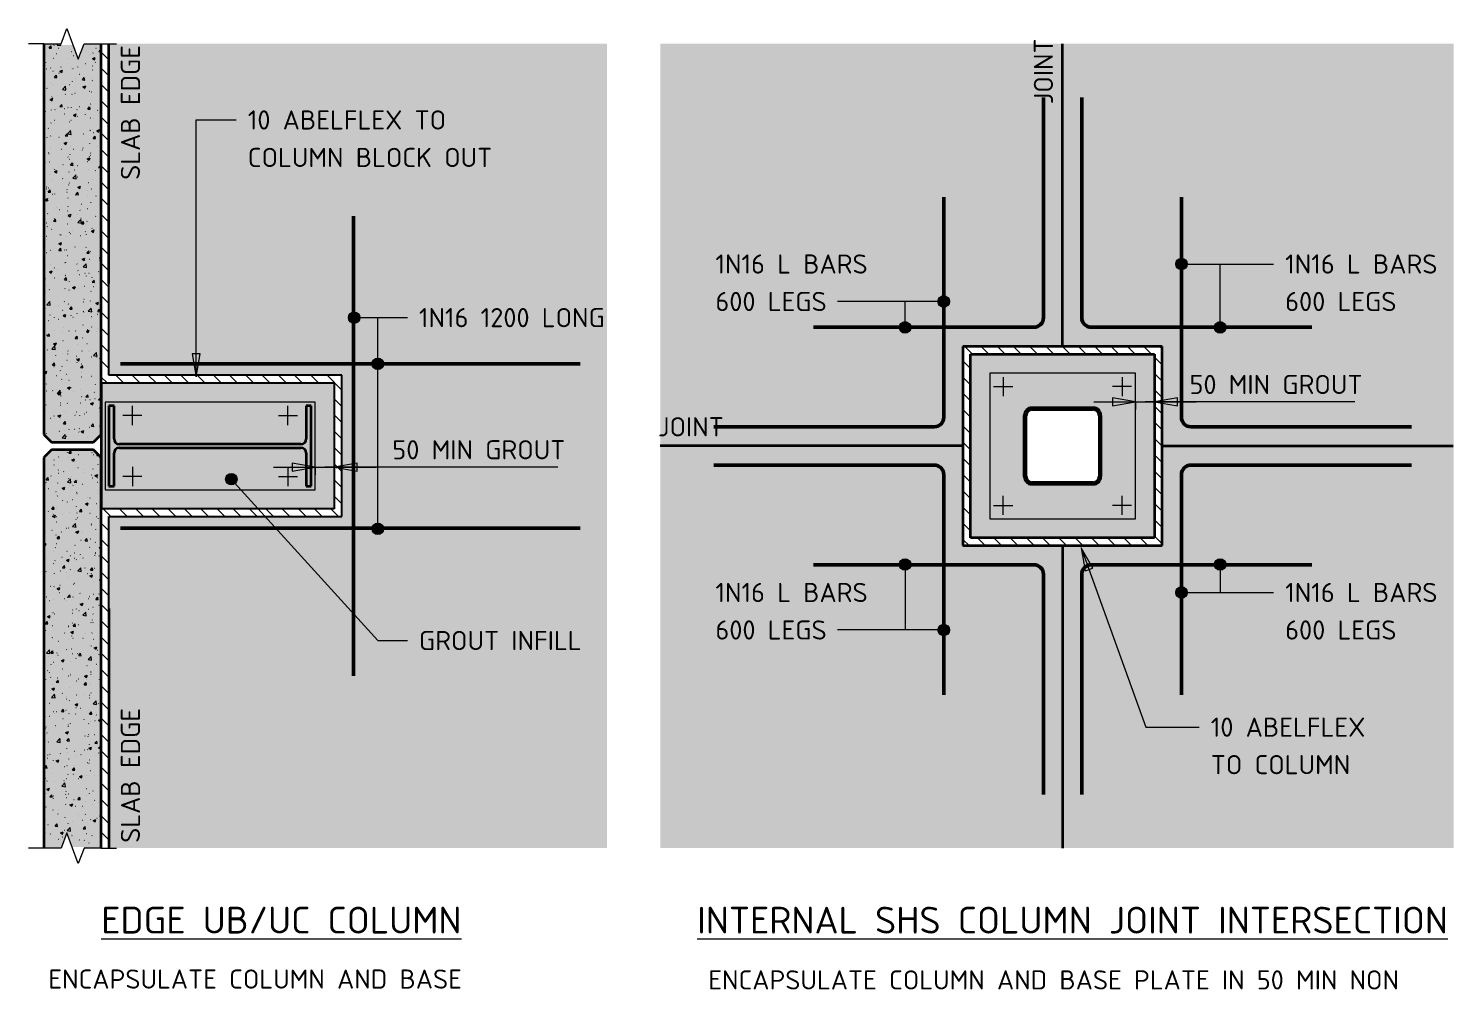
# Model space of a CAD drawing. Header units: millimetres. Extents: x 2846 to 17627, y 660 to 8820.
# Drawn here: x 2846 to 6564, y 6311 to 8820 of the extents above; entities that cross this region are included whole.
import ezdxf

# ---------------------------------------------------------------- set-up
doc = ezdxf.new("R2010")
doc.units = ezdxf.units.MM
doc.linetypes.add('Joint 1', pattern=[9.5, 7, -0.75, 1, -0.75])
for name, color, linetype, lineweight in [('A-000-T_TEXT', 231, 'Continuous', 13), ('A-010-D_DIM', 211, 'Continuous', 13), ('A-010-D_DIM-20', 211, 'Continuous', 13), ('A-010-M_LINE', 90, 'Continuous', 13), ('Z-000-T_TEXT', 131, 'Continuous', 18), ('Z-060-M_DETAIL', 92, 'Continuous', 25)]:
    doc.layers.add(name, color=color, linetype=linetype, lineweight=lineweight)
doc.styles.add('ISOCPEUR_1', font='isocpeur.ttf', dxfattribs={"height": 50})
doc.styles.add('ISOCPEUR_2', font='isocpeur.ttf', dxfattribs={"height": 70})
doc.dimstyles.new('2_5___Arrow___Transparent', dxfattribs={"dimscale": 304.8, "dimtxt": 49.799059, "dimasz": 0.19685, "dimexe": 0.065617, "dimexo": 0.104987, "dimgap": 0.016404, "dimtad": 1, "dimdec": 0, "dimzin": 0, "dimdsep": 46, "dimtxsty": 'ISOCPEUR_1', "dimsah": 1, "dimcen": 0.09, "dimadec": 0, "dimazin": 0, "dimtfac": 1, "dimtdec": 4, "dimtix": 1, "dimtmove": 1, "dimatfit": 3, "dimfxl": 1, "dimtvp": 1, "dimtolj": 1, "dimtzin": 0, "dimlwd": 18, "dimlwe": 18, "dimarcsym": 2})
pattern_1 = [(135, (0, 0), (-21.2132, -21.2132), [])]
pattern_2 = [(50, (0, 0), (72.87376, -6.37607), [7.62, -83.82]), (355, (0, 0), (-14.097, 76.42244), [6.096, -67.056]), (100.451, (6.07, -0.53), (58.77696, 70.04687), [6.476, -71.236]), (46.184, (0, 20.32), (108.4314, -16.81745), [11.43, -125.73]), (96.636, (9.04, 18.92), (94.961, 98.9709), [9.714, -106.854]), (351.184, (0, 20.32), (94.9623, 98.9702), [9.144, -100.584]), (21, (10.16, 15.24), (60.64565, -40.90654), [7.62, -83.82]), (326, (10.16, 15.24), (24.72083, 73.67493), [6.096, -67.056]), (71.451, (15.214, 11.83), (85.3669, 32.76874), [6.476, -71.236]), (37.5, (0, 0), (1.235525, 33.82243), [0.67056, -65.573, 0.67056, -67.401, -67.31]), (37.5, (0, 0), (1.235525, 33.82243), [-134.315, 0.67056, -66.639]), (7.5, (0, 0), (26.72815, 40.07255), [0.67056, -38.141, 0.67056, -64.049, -25.654]), (7.5, (0, 0), (26.72815, 40.07255), [-103.53, 0.67056, -24.983]), (327.5, (-22.657, 0), (54.23632, -2.29212), [0.67056, -24.729, 0.67056, -78.577, -105.156]), (327.5, (-22.657, 0), (54.23632, -2.29212), [-104.648, 0.67056, -104.485]), (317.5, (-32.817, 0), (59.25158, 10.17014), [0.67056, -32.349, 0.67056, -51.958, -74.676]), (317.5, (-32.817, 0), (59.25158, 10.17014), [-85.649, 0.67056, -74.005])]

# ---------------------------------------------------------------- blocks, each defined once
blk = doc.blocks.new('NRP_Break Line _v2_ - Section-4164551-S2_901 - TYPICAL BLOCKOUT AND TRIMMER BAR DETAILS - STEEL COLUMNS')
at = {"layer": 'Z-060-M_DETAIL', "lineweight": 18}
for p, q in [((0, 0), (45, 0)), ((105, 0), (150, 0))]:
    blk.add_line(p, q, dxfattribs=at)
blk = doc.blocks.new('DIMBLOCK1-S2_901 - TYPICAL BLOCKOUT AND TRIMMER BAR DETAILS - STEEL COLUMNS')
at = {"layer": 'A-010-D_DIM-20', "lineweight": 18}
for points in [[(5734.4, 7845.5), (5674.4, 7856.1), (5674.4, 7835)], [(5784.4, 7845.5), (5844.4, 7835), (5844.4, 7856.1)]]:
    blk.add_hatch(color=256, dxfattribs=at).paths.add_polyline_path(points)
for p, q in [((5734.4, 7845.5), (5674.4, 7856.1)), ((5674.4, 7856.1), (5674.4, 7835)), ((5734.4, 7845.5), (5734.4, 7856)), ((5844.4, 7856.1), (5784.4, 7845.5)), ((5784.4, 7845.5), (5784.4, 7856)), ((5844.4, 7835), (5844.4, 7856.1)), ((5625.5, 7845.5), (5893.3, 7845.5)), ((5674.4, 7835), (5734.4, 7845.5)), ((5734.4, 7845.5), (5734.4, 7825.5)), ((5875.4, 7845.5), (5759.4, 7845.5)), ((5784.4, 7845.5), (5844.4, 7835)), ((5784.4, 7845.5), (5784.4, 7825.5)), ((6307.3, 7845.5), (5875.4, 7845.5))]:
    blk.add_line(p, q, dxfattribs=at)
at = {"layer": 'A-010-D_DIM-20', "color": 0, "lineweight": 18, "insert": (5875.4, 7915.9), "char_height": 50, "width": 518.293, "attachment_point": 1, "line_spacing_factor": 1.149209, "style": 'ISOCPEUR_1'}
blk.add_mtext('50 MIN GROUT', dxfattribs=at)
blk = doc.blocks.new('DIMBLOCK5-S2_901 - TYPICAL BLOCKOUT AND TRIMMER BAR DETAILS - STEEL COLUMNS')
at = {"layer": 'A-010-D_DIM-20', "lineweight": 18}
for points in [[(3593.8, 7675), (3533.8, 7685.6), (3533.8, 7664.5)], [(3643.8, 7675), (3703.8, 7664.5), (3703.8, 7685.6)]]:
    blk.add_hatch(color=256, dxfattribs=at).paths.add_polyline_path(points)
for p, q in [((3484.9, 7675), (3752.7, 7675)), ((3593.8, 7675), (3533.8, 7685.6)), ((3533.8, 7685.6), (3533.8, 7664.5)), ((3533.8, 7664.5), (3593.8, 7675)), ((3593.8, 7675), (3593.8, 7685.5)), ((3593.8, 7675), (3593.8, 7655)), ((3795.2, 7675), (3618.8, 7675)), ((3703.8, 7685.6), (3643.8, 7675)), ((3643.8, 7675), (3643.8, 7685.5)), ((3643.8, 7675), (3703.8, 7664.5)), ((3643.8, 7675), (3643.8, 7655)), ((3703.8, 7664.5), (3703.8, 7685.6)), ((4227.2, 7675), (3795.2, 7675))]:
    blk.add_line(p, q, dxfattribs=at)
at = {"layer": 'A-010-D_DIM-20', "color": 0, "lineweight": 18, "insert": (3795.2, 7745.4), "char_height": 50, "width": 518.293, "attachment_point": 1, "line_spacing_factor": 1.149209, "style": 'ISOCPEUR_1'}
blk.add_mtext('50 MIN GROUT', dxfattribs=at)

msp = doc.modelspace()

# ---------------------------------------------------------------- hatches: boundary and pattern name
at = {"layer": 'A-000-T_TEXT', "lineweight": 18}
h = msp.add_hatch(color=7, dxfattribs=at)
edge = h.paths.add_edge_path()
edge.add_arc((5854.6, 8205.4), 15, 0, 360)
h = msp.add_hatch(color=7, dxfattribs=at)
edge = h.paths.add_edge_path()
edge.add_arc((5234.1, 8107.5), 15, 0, 360)
h = msp.add_hatch(color=7, dxfattribs=at)
edge = h.paths.add_edge_path()
edge.add_arc((3695.5, 8065.4), 15, 0, 360)
h = msp.add_hatch(color=7, dxfattribs=at)
edge = h.paths.add_edge_path()
edge.add_arc((5133.2, 8039.9), 15, 0, 360)
h = msp.add_hatch(color=7, dxfattribs=at)
edge = h.paths.add_edge_path()
edge.add_arc((5955.6, 8039.9), 15, 0, 360)
for points in [[(3283.4, 7910.9), (3293.9, 7970.9), (3272.8, 7970.9)], [(5593.2, 7464.4), (5603.6, 7404.3), (5623.5, 7411.5)]]:
    msp.add_hatch(color=7, dxfattribs=at).paths.add_polyline_path(points)
h = msp.add_hatch(color=7, dxfattribs=at)
edge = h.paths.add_edge_path()
edge.add_arc((3757.3, 7944.7), 15, 0, 360)
h = msp.add_hatch(color=7, dxfattribs=at)
edge = h.paths.add_edge_path()
edge.add_arc((3375.1, 7643.7), 15, 0, 360)
h = msp.add_hatch(color=7, dxfattribs=at)
edge = h.paths.add_edge_path()
edge.add_arc((3757.3, 7513.9), 15, 0, 360)
h = msp.add_hatch(color=7, dxfattribs=at)
edge = h.paths.add_edge_path()
edge.add_arc((5133.2, 7420.8), 15, 0, 360)
h = msp.add_hatch(color=7, dxfattribs=at)
edge = h.paths.add_edge_path()
edge.add_arc((5955.6, 7420.8), 15, 0, 360)
h = msp.add_hatch(color=7, dxfattribs=at)
edge = h.paths.add_edge_path()
edge.add_arc((5854.6, 7347.8), 15, 0, 360)
h = msp.add_hatch(color=7, dxfattribs=at)
edge = h.paths.add_edge_path()
edge.add_arc((5234.1, 7249.9), 15, 0, 360)
at = {"layer": 'Z-060-M_DETAIL'}
for color, points in [(10, [(2928.1, 7740.3), (3015.8, 7740.3), (3035.8, 7760.3), (3035.8, 8780.3), (2990.8, 8780.3), (2975.8, 8740.3), (2961.9, 8777.3), (2929.7, 8777.3), (2930.8, 8780.3), (2885.8, 8780.3), (2885.8, 7760.3), (2905.8, 7740.3)]), (10, [(3055.8, 6680.3), (4355.8, 6680.3), (4355.8, 8780.3), (3055.8, 8780.3), (3055.8, 7914.8), (3663.8, 7914.8), (3663.8, 7545.8), (3055.8, 7545.8), (3055.8, 7019.3)]), (132, [(3058.8, 7625.8), (3069, 7625.8), (3069, 7711.5), (3069.5, 7715.2), (3070.9, 7718.5), (3073.1, 7721.4), (3076, 7723.7), (3079.4, 7725.1), (3083, 7725.5), (3556.6, 7725.5), (3560.2, 7725.1), (3563.6, 7723.7), (3566.5, 7721.4), (3568.7, 7718.5), (3570.1, 7715.2), (3570.6, 7711.5), (3570.6, 7625.8), (3583.8, 7625.8), (3583.8, 7834.8), (3570.6, 7834.8), (3570.6, 7749.1), (3570.1, 7745.5), (3568.7, 7742.1), (3566.5, 7739.2), (3563.6, 7737), (3560.2, 7735.6), (3556.6, 7735.1), (3083, 7735.1), (3079.4, 7735.6), (3076, 7737), (3073.1, 7739.2), (3070.9, 7742.1), (3069.5, 7745.5), (3069, 7749.1), (3069, 7834.8), (3055.8, 7834.8), (3055.8, 7625.8)]), (10, [(2990.8, 6680.3), (3035.8, 6680.3), (3035.8, 7700.3), (3015.8, 7720.3), (2905.8, 7720.3), (2885.8, 7700.3), (2885.8, 6680.3), (2930.8, 6680.3), (2945.8, 6720.3), (2959.7, 6683.3), (2991.9, 6683.3)])]:
    msp.add_hatch(color=color, dxfattribs=at).paths.add_polyline_path(points)
at = {"layer": 'Z-060-M_DETAIL', "lineweight": 18}
h = msp.add_hatch(dxfattribs=at)
h.set_pattern_fill('FP_2', color=8, style=0, pattern_type=2)
h.set_pattern_definition(pattern_2)
h.paths.add_polyline_path([(3015.8, 7740.3), (3035.8, 7760.3), (3035.8, 8780.3), (2990.8, 8780.3), (2975.8, 8740.3), (2961.9, 8777.3), (2929.7, 8777.3), (2930.8, 8780.3), (2885.8, 8780.3), (2885.8, 7760.3), (2905.8, 7740.3), (2928.1, 7740.3)])
h = msp.add_hatch(dxfattribs=at)
h.set_pattern_fill('FP_1', color=8, style=0, pattern_type=2)
h.set_pattern_definition(pattern_1)
h.paths.add_polyline_path([(3055.8, 6680.3), (3055.8, 7545.8), (3663.8, 7545.8), (3663.8, 7914.8), (3055.8, 7914.9), (3055.8, 8780.3), (3035.8, 8780.3), (3035.8, 7894.8), (3643.8, 7894.8), (3643.8, 7565.8), (3035.8, 7565.8), (3035.8, 6680.3)])
at = {"layer": 'Z-060-M_DETAIL'}
h = msp.add_hatch(color=10, dxfattribs=at)
h.paths.add_polyline_path([(6564.4, 6680.3), (6564.4, 8780.3), (4494.4, 8780.3), (4494.4, 6680.3), (6327.2, 6680.3)])
h.paths.add_polyline_path([(5284.4, 7470.3), (5284.4, 7990.3), (5804.4, 7990.3), (5804.4, 7470.3)])
at = {"layer": 'Z-060-M_DETAIL', "lineweight": 18}
h = msp.add_hatch(dxfattribs=at)
h.set_pattern_fill('FP_1', color=8, style=0, pattern_type=2)
h.set_pattern_definition(pattern_1)
h.paths.add_polyline_path([(5284.4, 7470.3), (5804.4, 7470.3), (5804.2, 7990.3), (5284.4, 7990.3), (5284.4, 7616.4)])
h.paths.add_polyline_path([(5784.4, 7490.3), (5304.4, 7490.3), (5304.4, 7970.3), (5784.4, 7970.3), (5784.4, 7616.4)])
at = {"layer": 'Z-060-M_DETAIL'}
h = msp.add_hatch(color=9, dxfattribs=at)
h.paths.add_polyline_path([(5784.4, 7490.3), (5784.4, 7970.3), (5304.4, 7970.3), (5304.4, 7490.3)])
h.paths.add_polyline_path([(5624.4, 7630.3), (5464.4, 7630.3), (5459.2, 7631), (5454.4, 7633), (5450.2, 7636.2), (5447.1, 7640.3), (5445.1, 7645.2), (5444.4, 7650.3), (5444.4, 7810.3), (5445.1, 7815.5), (5447.1, 7820.3), (5450.2, 7824.5), (5454.4, 7827.7), (5459.2, 7829.7), (5464.4, 7830.3), (5624.4, 7830.3), (5629.6, 7829.7), (5634.4, 7827.7), (5638.5, 7824.5), (5641.7, 7820.3), (5643.7, 7815.5), (5644.4, 7810.3), (5644.4, 7650.3), (5643.7, 7645.2), (5641.7, 7640.3), (5638.5, 7636.2), (5634.4, 7633), (5629.6, 7631)])
h = msp.add_hatch(color=9, dxfattribs=at)
h.paths.add_polyline_path([(3643.8, 7565.8), (3643.8, 7894.8), (3035.8, 7894.8), (3035.8, 7565.8), (3189.5, 7565.8)])
h.paths.add_polyline_path([(3058.8, 7625.8), (3055.8, 7625.8), (3055.8, 7834.8), (3069, 7834.8), (3069, 7749.1), (3069.5, 7745.5), (3070.9, 7742.1), (3073.1, 7739.2), (3076, 7737), (3079.4, 7735.6), (3083, 7735.1), (3556.6, 7735.1), (3560.2, 7735.6), (3563.6, 7737), (3566.5, 7739.2), (3568.7, 7742.1), (3570.1, 7745.5), (3570.6, 7749.1), (3570.6, 7834.8), (3583.8, 7834.8), (3583.8, 7625.8), (3570.6, 7625.8), (3570.6, 7711.5), (3570.1, 7715.2), (3568.7, 7718.5), (3566.5, 7721.4), (3563.6, 7723.7), (3560.2, 7725.1), (3556.6, 7725.5), (3083, 7725.5), (3079.4, 7725.1), (3076, 7723.7), (3073.1, 7721.4), (3070.9, 7718.5), (3069.5, 7715.2), (3069, 7711.5), (3069, 7625.8)])
h = msp.add_hatch(color=132, dxfattribs=at)
h.paths.add_polyline_path([(5464.4, 7630.3), (5624.4, 7630.3), (5629.6, 7631), (5634.4, 7633), (5638.5, 7636.2), (5641.7, 7640.3), (5643.7, 7645.2), (5644.4, 7650.3), (5644.4, 7810.3), (5643.7, 7815.5), (5641.7, 7820.3), (5638.5, 7824.5), (5634.4, 7827.7), (5629.6, 7829.7), (5624.4, 7830.3), (5464.4, 7830.3), (5459.2, 7829.7), (5454.4, 7827.7), (5450.2, 7824.5), (5447.1, 7820.3), (5445.1, 7815.5), (5444.4, 7810.3), (5444.4, 7650.3), (5445.1, 7645.2), (5447.1, 7640.3), (5450.2, 7636.2), (5454.4, 7633), (5459.2, 7631)])
h.paths.add_polyline_path([(5464.4, 7635.3), (5460.5, 7635.8), (5456.9, 7637.3), (5453.8, 7639.7), (5451.4, 7642.8), (5449.9, 7646.5), (5449.4, 7650.3), (5449.4, 7810.3), (5449.9, 7814.2), (5451.4, 7817.8), (5453.8, 7820.9), (5456.9, 7823.3), (5460.5, 7824.8), (5464.4, 7825.3), (5624.4, 7825.3), (5628.3, 7824.8), (5631.9, 7823.3), (5635, 7820.9), (5637.4, 7817.8), (5638.9, 7814.2), (5639.4, 7810.3), (5639.4, 7650.3), (5638.9, 7646.5), (5637.4, 7642.8), (5635, 7639.7), (5631.9, 7637.3), (5628.3, 7635.8), (5624.4, 7635.3), (5542.8, 7635.3)])
at = {"layer": 'Z-060-M_DETAIL', "lineweight": 18}
h = msp.add_hatch(dxfattribs=at)
h.set_pattern_fill('FP_2', color=8, style=0, pattern_type=2)
h.set_pattern_definition(pattern_2)
h.paths.add_polyline_path([(2990.8, 6680.3), (3035.8, 6680.3), (3035.8, 7700.3), (3015.8, 7720.3), (2905.8, 7720.3), (2885.8, 7700.3), (2885.8, 6680.3), (2930.8, 6680.3), (2945.8, 6720.3), (2959.7, 6683.3), (2991.9, 6683.3)])

# ---------------------------------------------------------------- linework, layer by layer
at = {"layer": 'A-000-T_TEXT', "color": 7, "lineweight": 18}
for p, q in [((3283.4, 8581.5), (3388, 8581.5)), ((3283.4, 7910.9), (3283.4, 8581.5)), ((5854.6, 8205.4), (6095.1, 8205.4)), ((5955.6, 8205.4), (6095.1, 8205.4)), ((5955.6, 8039.9), (5955.6, 8205.4)), ((5055.9, 8107.5), (4956.6, 8107.5)), ((5133.2, 8107.5), (5055.9, 8107.5)), ((5234.1, 8107.5), (5055.9, 8107.5)), ((5133.2, 8039.9), (5133.2, 8107.5)), ((3695.5, 8065.4), (3834.6, 8065.4)), ((3757.3, 8065.4), (3834.6, 8065.4)), ((3757.3, 7513.9), (3757.3, 8065.4)), ((3757.3, 8065.4), (3834.6, 8065.4)), ((3757.3, 7944.7), (3757.3, 8065.4)), ((3293.9, 7970.9), (3272.8, 7970.9)), ((3272.8, 7970.9), (3283.4, 7910.9)), ((3283.4, 7910.9), (3293.9, 7970.9)), ((3375.1, 7643.7), (3757.3, 7222.4)), ((5593.2, 7464.4), (5603.6, 7404.3)), ((5623.5, 7411.5), (5593.2, 7464.4)), ((5593.2, 7464.4), (5761.3, 6996.2)), ((5133.2, 7420.8), (5133.2, 7249.9)), ((5603.6, 7404.3), (5623.5, 7411.5)), ((5955.6, 7420.8), (5955.6, 7347.8)), ((5854.6, 7347.8), (6095.1, 7347.8)), ((5955.6, 7347.8), (6095.1, 7347.8)), ((3757.3, 7222.4), (3834.6, 7222.4)), ((5055.9, 7249.9), (4956.6, 7249.9)), ((5133.2, 7249.9), (5055.9, 7249.9)), ((5234.1, 7249.9), (5055.9, 7249.9)), ((5761.3, 6996.2), (5900.9, 6996.2))]:
    msp.add_line(p, q, dxfattribs=at)
for centre in [(5854.6, 8205.4), (5234.1, 8107.5), (3695.5, 8065.4), (5133.2, 8039.9), (5955.6, 8039.9), (3757.3, 7944.7), (3375.1, 7643.7), (3757.3, 7513.9), (5133.2, 7420.8), (5955.6, 7420.8), (5854.6, 7347.8), (5234.1, 7249.9)]:
    msp.add_circle(centre, 15, dxfattribs=at)
at = {"layer": 'A-010-M_LINE', "lineweight": 35}
for p, q in [((2885.8, 8780.3), (2885.8, 7760.3)), ((3035.8, 7760.3), (3035.8, 8780.3)), ((3055.8, 8154.7), (3055.8, 8780.3)), ((5804.4, 7990.3), (5284.4, 7990.3)), ((5284.4, 7990.3), (5284.4, 7470.3)), ((5304.4, 7490.3), (5304.4, 7970.3)), ((5304.4, 7970.3), (5784.4, 7970.3)), ((5784.4, 7970.3), (5784.4, 7490.3)), ((5804.4, 7470.3), (5804.4, 7990.3)), ((3035.8, 7894.8), (3035.8, 7565.8)), ((3069, 7834.8), (3055.8, 7834.8)), ((3055.8, 7834.8), (3055.8, 7625.8)), ((3055.8, 7834.8), (3055.8, 7625.8)), ((3069, 7834.8), (3055.8, 7834.8)), ((3069, 7749.1), (3069, 7834.8)), ((3069, 7749.1), (3069, 7834.8)), ((3583.8, 7834.8), (3570.6, 7834.8)), ((3570.6, 7834.8), (3570.6, 7749.1)), ((3583.8, 7834.8), (3570.6, 7834.8)), ((3570.6, 7834.8), (3570.6, 7749.1)), ((3583.8, 7625.8), (3583.8, 7834.8)), ((3583.8, 7625.8), (3583.8, 7834.8)), ((5444.4, 7650.3), (5444.4, 7810.3)), ((5444.4, 7810.3), (5444.4, 7650.3)), ((5449.4, 7650.3), (5449.4, 7810.3)), ((5449.4, 7650.3), (5449.4, 7810.3)), ((5624.4, 7830.3), (5464.4, 7830.3)), ((5624.4, 7830.3), (5464.4, 7830.3)), ((5624.4, 7825.3), (5464.4, 7825.3)), ((5464.4, 7825.3), (5624.4, 7825.3)), ((5639.4, 7810.3), (5639.4, 7650.3)), ((5639.4, 7810.3), (5639.4, 7650.3)), ((5644.4, 7810.3), (5644.4, 7650.3)), ((5644.4, 7650.3), (5644.4, 7810.3)), ((2885.8, 7760.3), (2905.8, 7740.3)), ((2905.8, 7740.3), (3015.8, 7740.3)), ((3015.8, 7740.3), (3035.8, 7760.3)), ((3556.6, 7735.1), (3083, 7735.1)), ((3556.6, 7735.1), (3083, 7735.1)), ((2905.8, 7720.3), (2885.8, 7700.3)), ((2885.8, 7700.3), (2885.8, 6680.3)), ((3015.8, 7720.3), (2905.8, 7720.3)), ((3035.8, 7700.3), (3015.8, 7720.3)), ((3035.8, 6680.3), (3035.8, 7700.3)), ((3069, 7625.8), (3069, 7711.5)), ((3069, 7625.8), (3069, 7711.5)), ((3083, 7725.5), (3556.6, 7725.5)), ((3083, 7725.5), (3556.6, 7725.5)), ((3570.6, 7711.5), (3570.6, 7625.8)), ((3570.6, 7711.5), (3570.6, 7625.8)), ((3055.8, 7625.8), (3069, 7625.8)), ((3055.8, 7625.8), (3069, 7625.8)), ((3570.6, 7625.8), (3583.8, 7625.8)), ((3570.6, 7625.8), (3583.8, 7625.8)), ((5624.4, 7635.3), (5464.4, 7635.3)), ((5624.4, 7635.3), (5464.4, 7635.3)), ((5624.4, 7630.3), (5464.4, 7630.3)), ((5464.4, 7630.3), (5624.4, 7630.3)), ((5784.4, 7490.3), (5304.4, 7490.3)), ((5284.4, 7470.3), (5804.4, 7470.3)), ((3055.8, 7306), (3055.8, 6680.3))]:
    msp.add_line(p, q, dxfattribs=at)
at = {"layer": 'A-010-M_LINE', "lineweight": 25}
for p, q in [((3035.8, 8780.3), (3035.8, 7894.8)), ((3055.8, 7914.8), (3055.8, 8780.3)), ((3035.8, 7894.8), (3643.8, 7894.8)), ((3663.8, 7914.8), (3055.8, 7914.8)), ((3643.8, 7894.8), (3643.8, 7565.8)), ((3663.8, 7545.8), (3663.8, 7914.8)), ((3643.8, 7565.8), (3035.8, 7565.8)), ((3035.8, 7565.8), (3035.8, 6680.3)), ((3055.8, 6680.3), (3055.8, 7545.8)), ((3055.8, 7545.8), (3663.8, 7545.8))]:
    msp.add_line(p, q, dxfattribs=at)
at = {"layer": 'A-010-M_LINE', "linetype": 'Joint 1', "lineweight": 35}
for p, q in [((5544.4, 7990.3), (5544.4, 8780.3)), ((5284.4, 7730.3), (4494.4, 7730.3)), ((5804.4, 7730.3), (6564.4, 7730.3)), ((5544.4, 7470.3), (5544.4, 6680.3))]:
    msp.add_line(p, q, dxfattribs=at)
at = {"layer": 'A-010-M_LINE', "lineweight": 50}
for p, q in [((5494.4, 8065.3), (5494.4, 8640.3)), ((5594.4, 8065.3), (5594.4, 8640.3)), ((5234.4, 7805.3), (5234.4, 8380.3)), ((5854.4, 7805.3), (5854.4, 8380.3)), ((3693.8, 8330.3), (3693.8, 7130.3)), ((4894.4, 8040.3), (5469.4, 8040.3)), ((6194.4, 8040.3), (5619.4, 8040.3)), ((4285.8, 7944.8), (3085.8, 7944.8)), ((4634.4, 7780.3), (5209.4, 7780.3)), ((6454.4, 7780.3), (5879.4, 7780.3)), ((4634.4, 7680.3), (5209.4, 7680.3)), ((6454.4, 7680.3), (5879.4, 7680.3)), ((5234.4, 7655.3), (5234.4, 7080.3)), ((5854.4, 7655.3), (5854.4, 7080.3)), ((4285.8, 7515.8), (3085.8, 7515.8)), ((4894.4, 7420.3), (5469.4, 7420.3)), ((6194.4, 7420.3), (5619.4, 7420.3)), ((5494.4, 7395.3), (5494.4, 6820.3)), ((5594.4, 7395.3), (5594.4, 6820.3))]:
    msp.add_line(p, q, dxfattribs=at)
at = {"layer": 'A-010-M_LINE', "lineweight": 18}
for p, q in [((5354.4, 7920.3), (5354.4, 7540.3)), ((5734.4, 7920.3), (5354.4, 7920.3)), ((5364.4, 7885.3), (5414.4, 7885.3)), ((5389.4, 7910.3), (5389.4, 7860.3)), ((5724.4, 7885.3), (5674.4, 7885.3)), ((5699.4, 7910.3), (5699.4, 7860.3)), ((5734.4, 7540.3), (5734.4, 7920.3)), ((3045.8, 7844.8), (3045.8, 7615.8)), ((3593.8, 7844.8), (3045.8, 7844.8)), ((3141.8, 7809.8), (3091.8, 7809.8)), ((3116.8, 7784.8), (3116.8, 7834.8)), ((3497.8, 7809.8), (3547.8, 7809.8)), ((3522.8, 7784.8), (3522.8, 7834.8)), ((3593.8, 7615.8), (3593.8, 7844.8)), ((3116.8, 7675.8), (3116.8, 7625.8)), ((3522.8, 7675.8), (3522.8, 7625.8)), ((3141.8, 7650.8), (3091.8, 7650.8)), ((3497.8, 7650.8), (3547.8, 7650.8)), ((3045.8, 7615.8), (3593.8, 7615.8)), ((5389.4, 7550.3), (5389.4, 7600.3)), ((5699.4, 7550.3), (5699.4, 7600.3)), ((5364.4, 7575.3), (5414.4, 7575.3)), ((5724.4, 7575.3), (5674.4, 7575.3)), ((5354.4, 7540.3), (5734.4, 7540.3))]:
    msp.add_line(p, q, dxfattribs=at)
at = {"layer": 'A-010-M_LINE', "lineweight": 50}
for centre, start, end in [((5469.4, 8065.3), 270, 0), ((5619.4, 8065.3), 180, 270), ((5209.4, 7805.3), 270, 0), ((5879.4, 7805.3), 180, 270), ((5209.4, 7655.3), 360, 90), ((5879.4, 7655.3), 90, 180), ((5469.4, 7395.3), 360, 90), ((5619.4, 7395.3), 90, 180)]:
    msp.add_arc(centre, 25, start, end, dxfattribs=at)
at = {"layer": 'A-010-M_LINE', "lineweight": 35}
for centre, radius, start, end in [((5464.4, 7810.3), 20, 90, 180), ((5464.4, 7810.3), 20, 90, 180), ((5464.4, 7810.3), 15, 90, 180), ((5464.4, 7810.3), 15, 90, 180), ((5624.4, 7810.3), 20, 0, 90), ((5624.4, 7810.3), 20, 0, 90), ((5624.4, 7810.3), 15, 0, 90), ((5624.4, 7810.3), 15, 0, 90), ((3083, 7749.1), 14, 180, 270), ((3083, 7749.1), 14, 180, 270), ((3556.6, 7749.1), 14, 270, 0), ((3556.6, 7749.1), 14, 270, 0), ((3083, 7711.5), 14, 90, 180), ((3083, 7711.5), 14, 90, 180), ((3556.6, 7711.5), 14, 0, 90), ((3556.6, 7711.5), 14, 360, 90), ((5464.4, 7650.3), 20, 180, 270), ((5464.4, 7650.3), 20, 180, 270), ((5464.4, 7650.3), 15, 180, 270), ((5464.4, 7650.3), 15, 180, 270), ((5624.4, 7650.3), 20, 270, 0), ((5624.4, 7650.3), 15, 270, 0), ((5624.4, 7650.3), 20, 270, 0), ((5624.4, 7650.3), 15, 270, 0)]:
    msp.add_arc(centre, radius, start, end, dxfattribs=at)
at = {"layer": 'Z-000-T_TEXT'}
for p, q in [((2930.8, 8780.3), (2945.8, 8820.3)), ((2945.8, 8820.3), (2975.8, 8740.3)), ((2885.8, 8780.3), (2845.8, 8780.3)), ((2975.8, 8740.3), (2990.8, 8780.3)), ((3035.8, 8780.3), (3075.8, 8780.3)), ((2945.8, 6720.3), (2930.8, 6680.3)), ((2975.8, 6640.3), (2945.8, 6720.3)), ((2885.8, 6680.3), (2845.8, 6680.3)), ((2990.8, 6680.3), (2975.8, 6640.3)), ((3035.8, 6680.3), (3075.8, 6680.3))]:
    msp.add_line(p, q, dxfattribs=at)

# ---------------------------------------------------------------- block references
at = {"layer": 'Z-060-M_DETAIL', "lineweight": 18}
msp.add_blockref('NRP_Break Line _v2_ - Section-4164551-S2_901 - TYPICAL BLOCKOUT AND TRIMMER BAR DETAILS - STEEL COLUMNS', (2885.8, 8780.3), dxfattribs=at)
at = {"layer": 'Z-060-M_DETAIL', "lineweight": 18, "rotation": 180}
msp.add_blockref('NRP_Break Line _v2_ - Section-4164551-S2_901 - TYPICAL BLOCKOUT AND TRIMMER BAR DETAILS - STEEL COLUMNS', (3035.8, 6680.3), dxfattribs=at)

# ---------------------------------------------------------------- texts
at = {"layer": 'A-000-T_TEXT', "color": 7, "lineweight": 18, "char_height": 50, "attachment_point": 1, "rotation": 90, "style": 'ISOCPEUR_1'}
for s, insert, width in [('JOINT', (5469.3, 8622.5), 198.819), ('SLAB EDGE', (3086.8, 8425.1), 413.671), ('SLAB EDGE', (3086.8, 6694.2), 413.671)]:
    msp.add_mtext(s, dxfattribs=dict(at, insert=insert, width=width))
at = {"layer": 'A-000-T_TEXT', "color": 7, "lineweight": 18, "attachment_point": 1}
for s, insert, char_height, width, style in [('10 ABELFLEX TO', (3418, 8606.5), 50, 617.299, 'ISOCPEUR_1'), ('COLUMN BLOCK OUT', (3418, 8508.6), 50, 734.346, 'ISOCPEUR_1'), ('1N16 L BARS', (4638.3, 8230.4), 50, 468.185, 'ISOCPEUR_1'), ('1N16 L BARS', (6125.1, 8230.4), 50, 468.185, 'ISOCPEUR_1'), ('600 LEGS', (4638.3, 8132.5), 50, 349.536, 'ISOCPEUR_1'), ('600 LEGS', (6125.1, 8132.5), 50, 349.536, 'ISOCPEUR_1'), ('1N16 1200 LONG', (3864.6, 8090.4), 50, 574.008, 'ISOCPEUR_1'), ('JOINT', (4488.3, 7805.4), 50, 198.819, 'ISOCPEUR_1'), ('1N16 L BARS', (4638.3, 7372.8), 50, 468.185, 'ISOCPEUR_1'), ('1N16 L BARS', (6125.1, 7372.8), 50, 468.185, 'ISOCPEUR_1'), ('600 LEGS', (4638.3, 7274.9), 50, 349.536, 'ISOCPEUR_1'), ('600 LEGS', (6125.1, 7274.9), 50, 349.536, 'ISOCPEUR_1'), ('GROUT INFILL', (3864.6, 7247.4), 50, 490.633, 'ISOCPEUR_1'), ('10 ABELFLEX', (5930.9, 7021.2), 50, 484.219, 'ISOCPEUR_1'), ('TO COLUMN ', (5930.9, 6923.3), 50, 455.358, 'ISOCPEUR_1'), ('\\LEDGE UB/UC COLUMN', (3035.6, 6527.4), 70, 1087.088, 'ISOCPEUR_2'), ('\\LINTERNAL SHS COLUMN JOINT INTERSECTION', (4590.7, 6527.4), 70, 2307.257, 'ISOCPEUR_2'), ('ENCAPSULATE COLUMN AND BASE ', (2897.6, 6363.5), 50, 1300.337, 'ISOCPEUR_1'), ('ENCAPSULATE COLUMN AND BASE PLATE IN 50 MIN NON ', (4619.7, 6361.3), 50, 2138.902, 'ISOCPEUR_1')]:
    msp.add_mtext(s, dxfattribs=dict(at, insert=insert, char_height=char_height, width=width, style=style))

# ---------------------------------------------------------------- dimensions: what is measured, and where the dimension line sits
at = {"layer": 'A-010-D_DIM', "lineweight": 18}
for base, p1, p2, picture, middle in [((5784.4, 7845.5), (5734.4, 7888), (5784.4, 7888), 'DIMBLOCK1-S2_901 - TYPICAL BLOCKOUT AND TRIMMER BAR DETAILS - STEEL COLUMNS', (6134.6, 7882.5)), ((3643.8, 7675), (3593.8, 7717.5), (3643.8, 7717.5), 'DIMBLOCK5-S2_901 - TYPICAL BLOCKOUT AND TRIMMER BAR DETAILS - STEEL COLUMNS', (4054.4, 7712))]:
    dim = msp.add_linear_dim(base=base, p1=p1, p2=p2, dimstyle='2_5___Arrow___Transparent', override={"dimpost": '<>MIN GROUT', "dimfxl": 50}, dxfattribs=at)
    dim.commit()
    dim.dimension.update_dxf_attribs({"geometry": picture, "text_midpoint": middle, "dimtype": 160})

doc.saveas('drawing.dxf')
